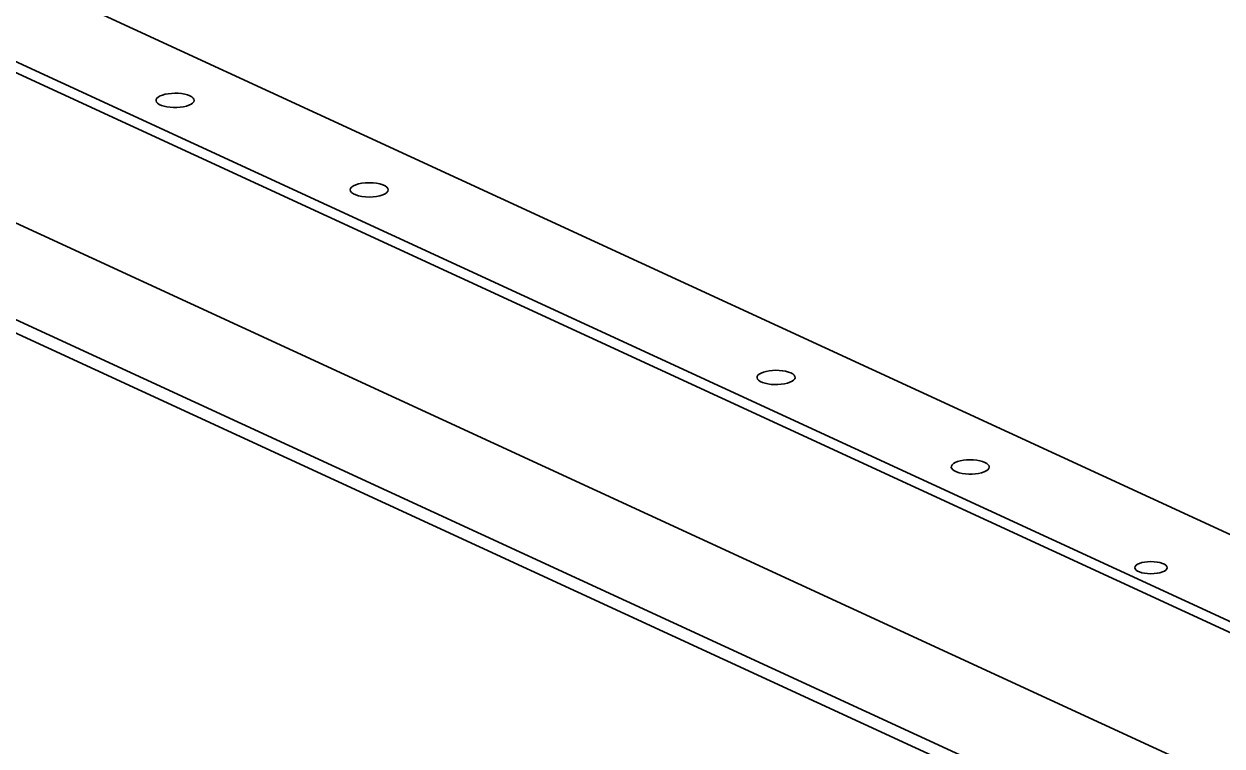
# Model space of a CAD drawing. Header units: millimetres. Extents: x -8400 to 8400, y -5940 to 5940.
# Drawn here: x 4621.4 to 4965.5, y 4088.8 to 4296.3 of the extents above; entities that cross this region are included whole.
import ezdxf

# ---------------------------------------------------------------- set-up
doc = ezdxf.new("R2010")
doc.units = ezdxf.units.MM
doc.layers.add('粗实线层', color=7, linetype='Continuous', lineweight=35)

msp = doc.modelspace()

# ---------------------------------------------------------------- linework, layer by layer
at = {"layer": '粗实线层', "linetype": 'Continuous', "lineweight": 35}
for points in [[(3358.493, 1285.787), (3358.493, 4866.968), (3391.124, 4876.938), (3444.236, 4852.438), (3440.497, 4851.295), (3444.236, 4852.438), (5462.492, 3921.43), (5515.604, 3896.93), (5482.974, 3886.961)], [(5481.115, 329.006), (5466.77, 335.623), (5466.247, 335.804), (5465.61, 335.924), (5464.909, 335.972), (5464.2, 335.944), (5463.541, 335.844), (5434.383, 329.462), (5433.724, 329.362), (5433.015, 329.334), (5432.314, 329.382), (5431.677, 329.501), (5431.154, 329.683), (5429.862, 330.279), (5429.862, 3911.461), (3411.605, 4842.468), (3411.605, 4840.57), (3411.713, 4839.838), (3412.025, 4839.252), (3412.506, 4838.877), (5429.848, 3908.291)], [(3415.693, 4770.394), (3413.26, 4769.195), (3412.732, 4768.841), (3412.27, 4768.338), (3411.911, 4767.727), (3411.683, 4767.055), (3411.605, 4766.379), (3411.605, 4764.481), (5429.862, 3833.473), (5429.862, 3835.371)], [(3412.133, 4768.137), (5430.389, 3837.129)], [(4451.743, 4316.401), (5424.763, 3867.553)]]:
    msp.add_lwpolyline(points, dxfattribs=at)
for points in [[(4669.065, 4275.672), (4669.613, 4275.367), (4670.008, 4275.031), (4670.235, 4274.672), (4670.289, 4274.305), (4670.167, 4273.94), (4669.873, 4273.588), (4669.417, 4273.262), (4668.813, 4272.972), (4668.081, 4272.727), (4667.245, 4272.535), (4666.33, 4272.402), (4665.367, 4272.333), (4664.387, 4272.33), (4663.421, 4272.392), (4662.499, 4272.518), (4661.652, 4272.704), (4660.908, 4272.943), (4660.289, 4273.228), (4659.815, 4273.551), (4659.503, 4273.9), (4659.362, 4274.264), (4659.396, 4274.632), (4659.605, 4274.992), (4659.981, 4275.332), (4660.513, 4275.641), (4661.184, 4275.909), (4661.971, 4276.129), (4662.851, 4276.292), (4663.793, 4276.393), (4664.769, 4276.43), (4665.746, 4276.4), (4666.694, 4276.306), (4667.582, 4276.149), (4668.38, 4275.936)], [(4841.679, 4196.047), (4842.227, 4195.742), (4842.621, 4195.405), (4842.849, 4195.047), (4842.903, 4194.679), (4842.781, 4194.314), (4842.487, 4193.962), (4842.031, 4193.637), (4841.428, 4193.346), (4840.696, 4193.102), (4839.859, 4192.91), (4838.944, 4192.777), (4837.981, 4192.708), (4837.001, 4192.704), (4836.034, 4192.766), (4835.113, 4192.892), (4834.266, 4193.078), (4833.522, 4193.317), (4832.903, 4193.603), (4832.43, 4193.925), (4832.117, 4194.274), (4831.976, 4194.638), (4832.01, 4195.006), (4832.219, 4195.366), (4832.596, 4195.706), (4833.128, 4196.015), (4833.798, 4196.283), (4834.585, 4196.503), (4835.465, 4196.666), (4836.407, 4196.767), (4837.383, 4196.804), (4838.36, 4196.775), (4839.308, 4196.68), (4840.195, 4196.524), (4840.995, 4196.31)], [(4897.446, 4170.322), (4897.995, 4170.016), (4898.389, 4169.68), (4898.617, 4169.321), (4898.671, 4168.954), (4898.548, 4168.589), (4898.255, 4168.238), (4897.799, 4167.911), (4897.195, 4167.621), (4896.463, 4167.377), (4895.626, 4167.185), (4894.712, 4167.052), (4893.749, 4166.982), (4892.768, 4166.979), (4891.802, 4167.041), (4890.881, 4167.167), (4890.034, 4167.353), (4889.289, 4167.592), (4888.67, 4167.877), (4888.197, 4168.2), (4887.885, 4168.549), (4887.744, 4168.913), (4887.778, 4169.281), (4887.986, 4169.641), (4888.363, 4169.981), (4888.895, 4170.29), (4889.565, 4170.558), (4890.353, 4170.778), (4891.232, 4170.941), (4892.175, 4171.042), (4893.15, 4171.079), (4894.128, 4171.049), (4895.075, 4170.955), (4895.963, 4170.798), (4896.762, 4170.585)]]:
    msp.add_lwpolyline(points, close=True, dxfattribs=at)
for centre, major_axis, ratio in [((4720.59, 4248.651), (5.485, 0), 0.3753775), ((4945.101, 4140.082), (-4.649, 0), 0.375468)]:
    msp.add_ellipse(centre, major_axis=major_axis, ratio=ratio, dxfattribs=at)

doc.saveas('drawing.dxf')
